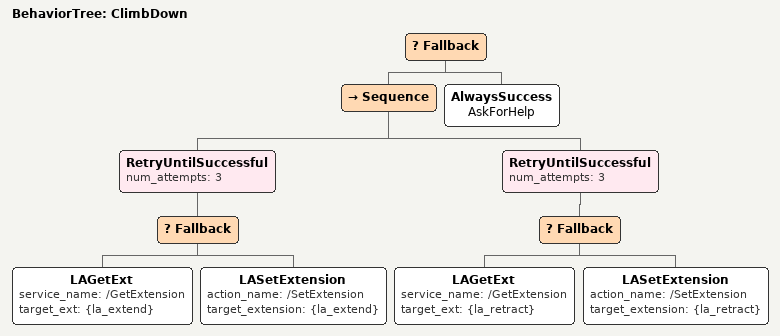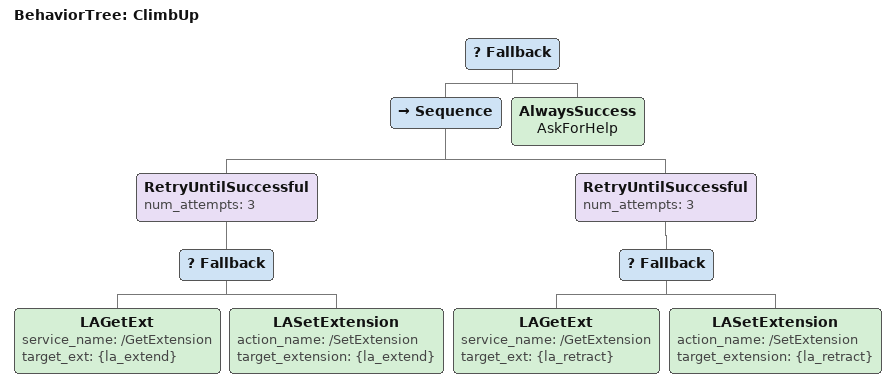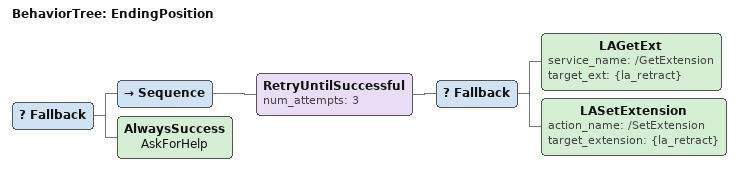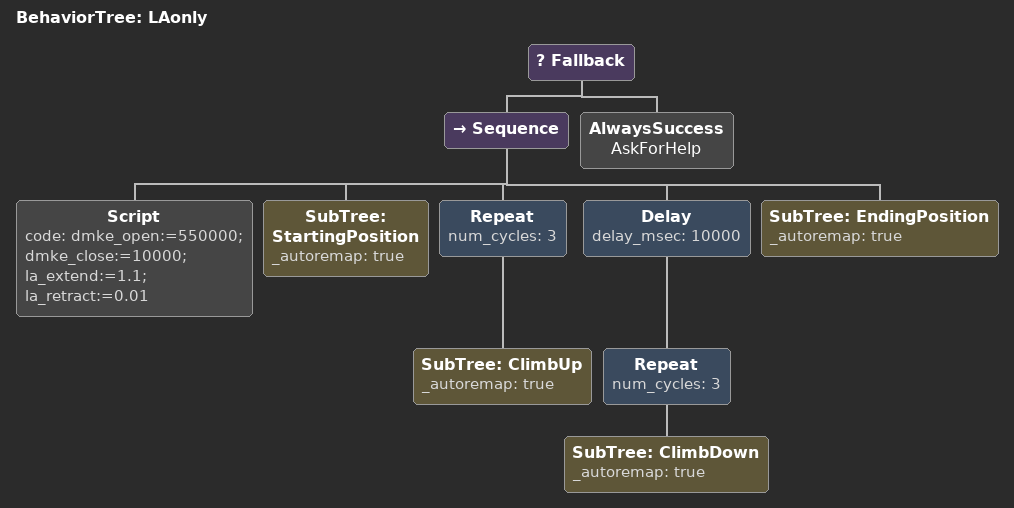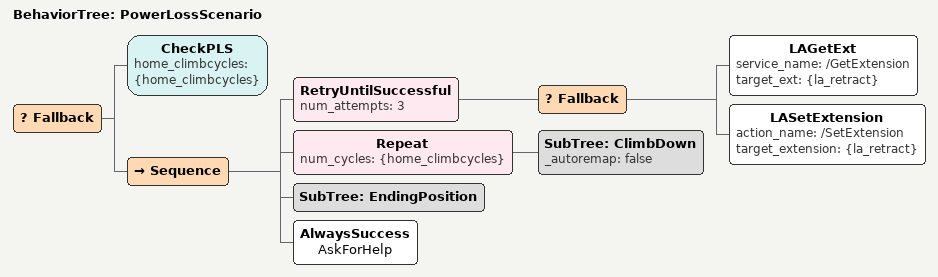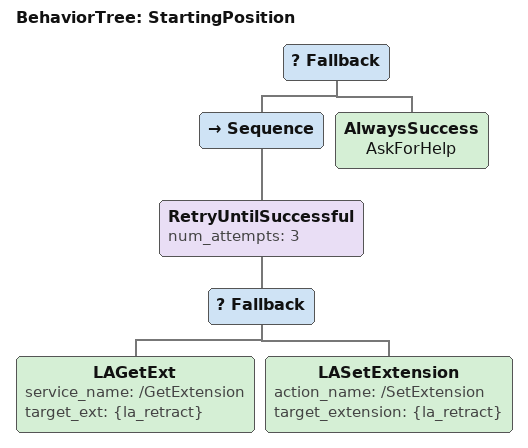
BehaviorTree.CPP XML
<?xml version="1.0" encoding="UTF-8"?>
<root BTCPP_format="4">
  <BehaviorTree ID="ClimbDown">
    <Fallback>
      <Sequence>
        <RetryUntilSuccessful num_attempts="3">
          <Fallback>
            <LAGetExt service_name="/GetExtension"
                      target_ext="{la_extend}"/>
            <LASetExtension action_name="/SetExtension"
                            target_extension="{la_extend}"/>
          </Fallback>
        </RetryUntilSuccessful>
        <RetryUntilSuccessful num_attempts="3">
          <Fallback>
            <LAGetExt service_name="/GetExtension"
                      target_ext="{la_retract}"/>
            <LASetExtension action_name="/SetExtension"
                            target_extension="{la_retract}"/>
          </Fallback>
        </RetryUntilSuccessful>
      </Sequence>
      <AlwaysSuccess name="AskForHelp"/>
    </Fallback>
  </BehaviorTree>

  <BehaviorTree ID="ClimbUp">
    <Fallback>
      <Sequence>
        <RetryUntilSuccessful num_attempts="3">
          <Fallback>
            <LAGetExt service_name="/GetExtension"
                      target_ext="{la_extend}"/>
            <LASetExtension action_name="/SetExtension"
                            target_extension="{la_extend}"/>
          </Fallback>
        </RetryUntilSuccessful>
        <RetryUntilSuccessful num_attempts="3">
          <Fallback>
            <LAGetExt service_name="/GetExtension"
                      target_ext="{la_retract}"/>
            <LASetExtension action_name="/SetExtension"
                            target_extension="{la_retract}"/>
          </Fallback>
        </RetryUntilSuccessful>
      </Sequence>
      <AlwaysSuccess name="AskForHelp"/>
    </Fallback>
  </BehaviorTree>

  <BehaviorTree ID="EndingPosition">
    <Fallback>
      <Sequence>
        <RetryUntilSuccessful num_attempts="3">
          <Fallback>
            <LAGetExt service_name="/GetExtension"
                      target_ext="{la_retract}"/>
            <LASetExtension action_name="/SetExtension"
                            target_extension="{la_retract}"/>
          </Fallback>
        </RetryUntilSuccessful>
      </Sequence>
      <AlwaysSuccess name="AskForHelp"/>
    </Fallback>
  </BehaviorTree>

  <BehaviorTree ID="LAonly">
    <Fallback>
      <Sequence>
        <Script code="dmke_open:=550000; dmke_close:=10000; la_extend:=1.1; la_retract:=0.01"/>
        <SubTree ID="StartingPosition"
                 _autoremap="true"/>
        <Repeat num_cycles="3">
          <SubTree ID="ClimbUp"
                   _autoremap="true"/>
        </Repeat>
        <Delay delay_msec="10000">
          <Repeat num_cycles="3">
            <SubTree ID="ClimbDown"
                     _autoremap="true"/>
          </Repeat>
        </Delay>
        <SubTree ID="EndingPosition"
                 _autoremap="true"/>
      </Sequence>
      <AlwaysSuccess name="AskForHelp"/>
    </Fallback>
  </BehaviorTree>

  <BehaviorTree ID="PowerLossScenario">
    <Fallback>
      <CheckPLS home_climbcycles="{home_climbcycles}"/>
      <Sequence>
        <RetryUntilSuccessful num_attempts="3">
          <Fallback>
            <LAGetExt service_name="/GetExtension"
                      target_ext="{la_retract}"/>
            <LASetExtension action_name="/SetExtension"
                            target_extension="{la_retract}"/>
          </Fallback>
        </RetryUntilSuccessful>
        <Repeat num_cycles="{home_climbcycles}">
          <SubTree ID="ClimbDown"
                   _autoremap="false"/>
        </Repeat>
        <SubTree ID="EndingPosition"/>
        <AlwaysSuccess name="AskForHelp"/>
      </Sequence>
    </Fallback>
  </BehaviorTree>

  <BehaviorTree ID="StartingPosition">
    <Fallback>
      <Sequence>
        <RetryUntilSuccessful num_attempts="3">
          <Fallback>
            <LAGetExt service_name="/GetExtension"
                      target_ext="{la_retract}"/>
            <LASetExtension action_name="/SetExtension"
                            target_extension="{la_retract}"/>
          </Fallback>
        </RetryUntilSuccessful>
      </Sequence>
      <AlwaysSuccess name="AskForHelp"/>
    </Fallback>
  </BehaviorTree>

</root>
